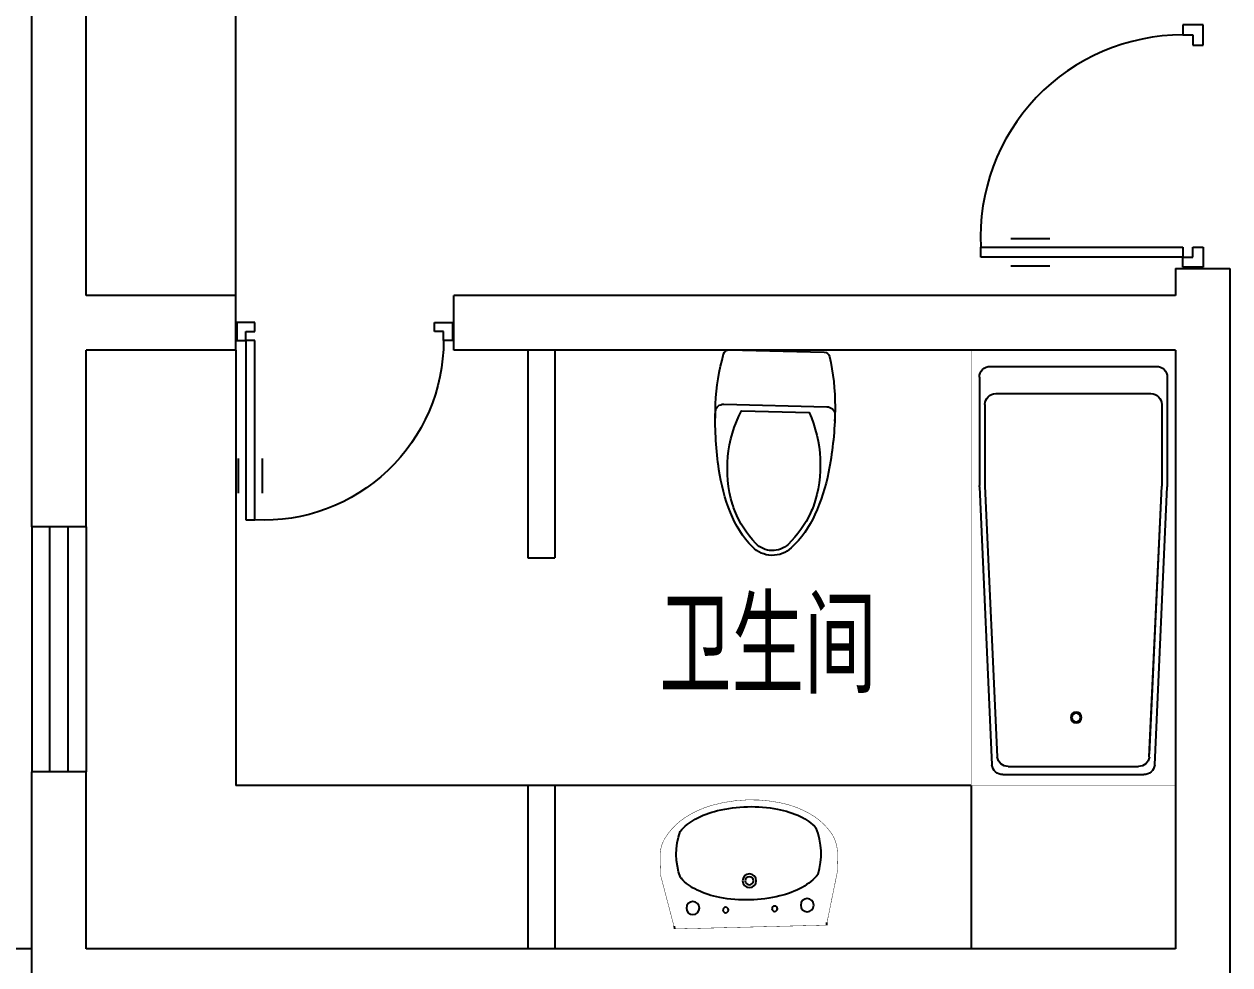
# Model space of a CAD drawing. Header units: millimetres. Extents: x 964 to 43707, y 588 to 33751.
# Drawn here: x 10433 to 14861, y 23882 to 27338 of the extents above; entities that cross this region are included whole.
import ezdxf
from ezdxf.enums import TextEntityAlignment as Align

# ---------------------------------------------------------------- set-up
doc = ezdxf.new("R2010")
doc.units = ezdxf.units.MM
for name, color, linetype in [('1', 7, 'Continuous'), ('PUB_TITLE', 4, 'Continuous'), ('PUB_WINDW', 7, 'Continuous'), ('WALL', 255, 'Continuous'), ('WINDOW', 2, 'Continuous')]:
    doc.layers.add(name, color=color, linetype=linetype)
doc.styles.add('_XY', font='txt.shx', dxfattribs={"width": 0.8, "bigfont": 'XY.shx'})
doc.styles.add('DIM_FONT', font='SIMPLEX', dxfattribs={"width": 0.8})
doc.styles.add('SIMPLEX', font='SIMPLEX.SHX')
doc.styles.get("Standard").update_dxf_attribs({"font": 'arial.ttf'})

# ---------------------------------------------------------------- blocks, each defined once
blk = doc.blocks.new('M_A23MCU')
for p, q in [((-0.4541, 0.0807), (-0.4541, 0.9053)), ((-0.4541, 0.9053), (-0.4129, 0.9053)), ((-0.4129, 0.9053), (-0.4129, 0.0807)), ((-0.489, 0.7822), (-0.489, 0.6235)), ((-0.378, 0.7822), (-0.378, 0.6235)), ((-0.4953, -0.0018), (-0.4953, 0.0807)), ((-0.4953, 0.0807), (-0.4541, 0.0807)), ((-0.4129, 0.0807), (-0.4541, 0.0807)), ((-0.4541, 0.0807), (-0.4541, 0.0395)), ((0.4529, 0.0807), (0.4529, 0.0395)), ((0.4941, 0.0807), (0.4529, 0.0807)), ((0.4941, -0.0018), (0.4941, 0.0807)), ((-0.4541, 0.0395), (-0.4129, 0.0395)), ((-0.4129, 0.0395), (-0.4129, -0.0018)), ((0.4117, 0.0395), (0.4117, -0.0018)), ((0.4529, 0.0395), (0.4117, 0.0395)), ((-0.4129, -0.0018), (-0.4953, -0.0018)), ((-0.4953, -0.0018), (-0.4953, -0.0018)), ((0.4117, -0.0018), (0.4941, -0.0018)), ((0.4941, -0.0018), (0.4941, -0.0018))]:
    blk.add_line(p, q)
blk.add_arc((-0.3716, 0.0817), 0.8246, 359.9283, 92.866)
blk = doc.blocks.new('_WBLK')
for p, q in [((-0.5, 0.5), (0.5, 0.5)), ((0.5, 0.1667), (-0.5, 0.1667)), ((0.5, -0.1667), (-0.5, -0.1667)), ((-0.5, -0.5), (0.5, -0.5))]:
    blk.add_line(p, q)
at = {"style": 'SIMPLEX', "flags": 9}
blk.add_attdef('A', text='', height=1, dxfattribs=at).set_placement((0, 1.5), align=Align.MIDDLE)
blk = doc.blocks.new('M_E10')
for p, q in [((-700, -30), (-302.2, -30)), ((-297.8, -30.2), (724.3, -76.1)), ((-740, -70), (-740, -680)), ((-600, -50), (-300, -50)), ((-300, -50), (694.6, -95.9)), ((-640, -90), (-640, -660)), ((760, -115.9), (760, -634.1)), ((730, -135.6), (730, -614.4)), ((694.6, -654.1), (-300, -700)), ((684.7, -654.2), (-300, -700)), ((-600, -700), (-300, -700)), ((724.3, -673.9), (-297.8, -719.8)), ((-700, -720), (-302.2, -720))]:
    blk.add_line(p, q)
at = {"const_width": 1.5}
for points in [[(-800, 0), (800, 0)], [(-800, -750), (-800, 0)], [(800, 0), (800, -750)], [(800, -750), (-800, -750)]]:
    blk.add_lwpolyline(points, dxfattribs=at)
for radius in [20, 16]:
    blk.add_circle((550, -385.5), radius)
for centre, start, end in [((-700, -70), 90, 180), ((-302.2, -70), 83.7966, 90), ((-600, -90), 90, 180), ((720, -115.9), 0, 83.7966), ((690, -135.6), 0, 83.3675), ((690, -614.4), 276.6325, 0), ((-600, -660), 180, 270), ((720, -634.1), 276.2034, 0), ((-700, -680), 180, 270), ((-302.2, -680), 270, 276.2034)]:
    blk.add_arc(centre, 40, start, end)
at = {"width": 0.8, "flags": 9}
for tag in ['XSIZE', 'YSIZE']:
    blk.add_attdef(tag, (0, 0), '', height=0.5, dxfattribs=at)
blk = doc.blocks.new('U_E14DMC')
for points in [[(44.6, 227.1, 0.043026), (26.2, 440.3, 0.056336), (-19.7, 597.4, 0.098945), (-103.6, 721.4, 0.197302), (-175, 750.8, 0.197302), (-246.5, 721.4, 0.098945), (-330.3, 597.4, 0.056336), (-376.3, 440.3, 0.043026), (-394.6, 227.1, 0.043026)], [(-394, 252.4, 0.015542), (-394.4, 200, 0.055493), (-369.5, 15.1, 0.344103), (-350.1, 0), (0, 0, 0.344103), (19.4, 15.1, 0.055493), (44.4, 200, 0.015542), (44, 252.4)], [(-394.6, 227.1, 0.386524), (-364.8, 200), (14.7, 200, 0.386524), (44.6, 227.1)]]:
    blk.add_lwpolyline(points, format="xyb")
blk.add_lwpolyline([(-323.7, 566.7, 0.191306), (-299.2, 222.4), (-50.8, 222.4, 0.191306), (-26.4, 566.7, 0.009071), (-35.9, 590.6, 0.098945), (-115.9, 709, 0.197302), (-175, 733.3, 0.197302), (-234.2, 709, 0.098945), (-314.2, 590.6, 0.009071)], format="xyb", close=True)
at = {"flags": 9}
for tag in ['XSIZE', 'YSIZE']:
    blk.add_attdef(tag, (0, 0), '', height=0.5, dxfattribs=at)
blk = doc.blocks.new('_E1OIJ')
at = {"extrusion": (0, 0, -1), "zscale": -1, "rotation": 133.0798325905204}
blk.add_blockref('U_E14DMC', (42.9, 279.7), dxfattribs=at)
at = {"style": 'DIM_FONT', "width": 0.8, "flags": 9}
for tag in ['YSIZE', 'XSIZE']:
    blk.add_attdef(tag, (0, 0), '', height=0.5, dxfattribs=at)
blk = doc.blocks.new('M_E11')
for p, q in [((-280, -10), (-280, 0)), ((280, 0), (280, -10)), ((-250.5, -188.9), (-250.5, -185.7)), ((-247.8, -182.8), (-250.2, -184.9))]:
    blk.add_line(p, q)
at = {"const_width": 1.5}
for points in [[(-280, 0), (280, 0)], [(-325.7, -199.5), (-280, -5)], [(325.7, -203.7), (280, -5)]]:
    blk.add_lwpolyline(points, dxfattribs=at)
for points in [[(253, -188.3, 0.098208), (193.2, -140.8, 0.066287), (110.4, -111.4, 0.052428), (0, -99.8, 0.052428), (-110.4, -111.4, 0.066287), (-193.2, -140.8, 0.093876), (-250.8, -185.7, 0.171377)], [(-249.5, -357.7, 0.091341), (-193.2, -401.2, 0.066287), (-110.4, -430.6, 0.052428), (0, -442.2, 0.052428), (110.4, -430.6, 0.066287), (193.2, -401.2, 0.091756), (249.7, -357.5, 0.171377)]]:
    blk.add_lwpolyline(points, format="xyb")
for points in [[(-325.7, -199.5, 0.008223), (-325.7, -203.7, 0.149285)], [(-325.7, -265.7, 0.149285), (-304.4, -336.6, 0.107079), (-230.9, -407.7, 0.075625), (-131, -450.5, 0.062436), (-0.8, -467.3, 0.062436), (129.6, -451.5, 0.075625), (229.8, -409.6, 0.107079), (303.8, -339.1, 0.149285), (325.7, -268.3, 0.005205), (325.7, -265.7, 0.086596)]]:
    blk.add_lwpolyline(points, format="xyb", dxfattribs=at)
at = {"const_width": 1.5, "flags": 128}
for points in [[(-325.7, -203.7), (-325.7, -268.3)], [(325.7, -203.7), (325.7, -268.3)]]:
    blk.add_lwpolyline(points, dxfattribs=at)
at = {"flags": 128}
for points in [[(-253, -188.3, 0.172546), (-249.7, -357.5, 0.726395)], [(253, -188.3, -0.172546), (249.7, -357.5, -0.726395)]]:
    blk.add_lwpolyline(points, format="xyb", dxfattribs=at)
for centre, radius in [((-210, -75), 24), ((-210, -75), 24), ((-210, -75), 24), ((-90, -65), 10), ((90, -65), 10), ((210, -75), 24), ((0, -170), 25), ((0, -170), 15)]:
    blk.add_circle(centre, radius)
blk.add_arc((-249.5, -185.7), 1, 131.3224, 180)
at = {"width": 0.8, "flags": 9}
for tag in ['XSIZE', 'YSIZE']:
    blk.add_attdef(tag, (0, 0), '', height=0.5, dxfattribs=at)
blk = doc.blocks.new('1T4F69')
at = {"layer": '1'}
for q in [(10356.6, -9764.8), (13056.6, -10364.8)]:
    blk.add_line((13056.6, -9764.8), q, dxfattribs=at)
at = {"layer": 'WALL'}
for p, q in [((9606.6, -8814.8), (9606.6, -3464.8)), ((9806.6, -7964.8), (9806.6, -3664.8)), ((13806.6, -7864.8), (14006.6, -7864.8)), ((13806.6, -7864.8), (13806.6, -7964.8)), ((14006.6, -7864.8), (14006.6, -10564.8)), ((10356.6, -7964.8), (9806.6, -7964.8)), ((10356.6, -8164.8), (10356.6, -7964.8)), ((13806.6, -7964.8), (11156.6, -7964.8)), ((11156.6, -8164.8), (11156.6, -7964.8)), ((9806.6, -8814.8), (9806.6, -8164.8)), ((10356.6, -8164.8), (9806.6, -8164.8)), ((11706.6, -8164.8), (11156.6, -8164.8)), ((13806.6, -8164.8), (11706.6, -8164.8)), ((13806.6, -8164.8), (13806.6, -10364.8)), ((9806.6, -8814.8), (9606.6, -8814.8)), ((9606.6, -10564.8), (9606.6, -9714.8)), ((9806.6, -9714.8), (9606.6, -9714.8)), ((9806.6, -10364.8), (9806.6, -9714.8)), ((11706.6, -10364.8), (9806.6, -10364.8)), ((13806.6, -10364.8), (11706.6, -10364.8))]:
    blk.add_line(p, q, dxfattribs=at)
at = {"layer": 'WINDOW'}
for p, q in [((10356.6, -7964.8), (10356.6, -5619.8)), ((10356.6, -8164.8), (10356.6, -9764.8)), ((11428.2, -8164.8), (11428.2, -8928.8)), ((11528.2, -8164.8), (11528.2, -8928.8)), ((11428.2, -8928.8), (11528.2, -8928.8)), ((11428.2, -9764.8), (11428.2, -10364.8)), ((11528.2, -9764.8), (11528.2, -10364.8)), ((9606.6, -10364.8), (7876.9, -10364.8))]:
    blk.add_line(p, q, dxfattribs=at)
at = {"layer": '1', "rotation": 311.6829630601245}
blk.add_blockref('_E1OIJ', (12336.8, -8390.8), dxfattribs=at)
at = {"layer": '1', "xscale": -1}
for name, p, rotation in [('M_E10', (13056.6, -8964.8), 90), ('M_E11', (12246.4, -10284.6), 181.4489322828172)]:
    blk.add_blockref(name, p, dxfattribs=dict(at, rotation=rotation))
at = {"layer": 'WINDOW', "zscale": 900, "rotation": 90}
for name, p, xscale, yscale in [('M_A23MCU', (13906.6, -7414.8), 900, 900), ('_WBLK', (9706.6, -9264.8), -900, 200.0000000000018)]:
    blk.add_blockref(name, p, dxfattribs=dict(at, xscale=xscale, yscale=yscale))
at = {"layer": 'WINDOW', "xscale": 800, "yscale": -800, "zscale": 800}
blk.add_blockref('M_A23MCU', (10756.6, -8064.8), dxfattribs=at)
at = {"layer": 'PUB_TITLE', "style": '_XY', "width": 0.8}
blk.add_text('卫生间', height=350, dxfattribs=at).set_placement((11911.1, -9426.9))

msp = doc.modelspace()

# ---------------------------------------------------------------- block references
at = {"layer": 'PUB_WINDW'}
msp.add_blockref('1T4F69', (854.1, 34305.5), dxfattribs=at)

doc.saveas('drawing.dxf')
